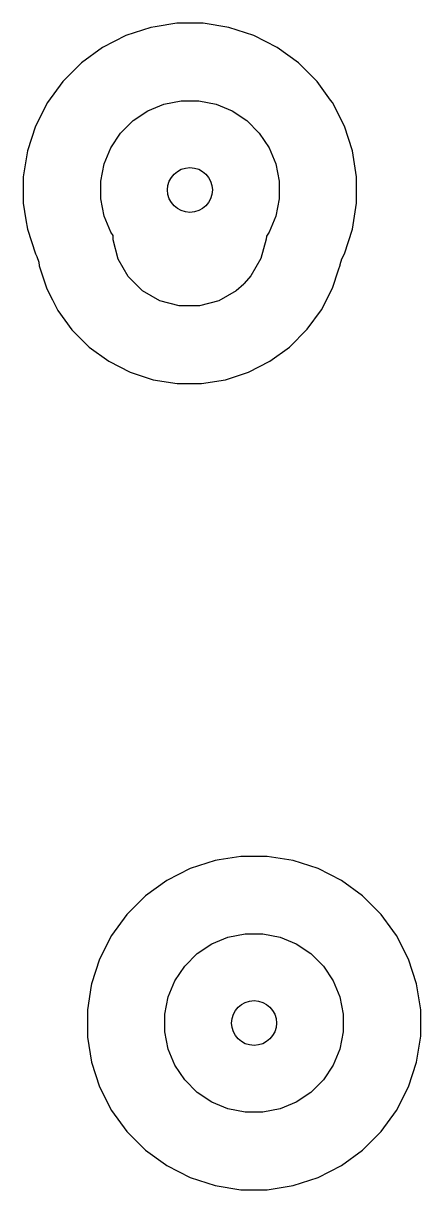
# Model space of a CAD drawing. Extents: x 70.6 to 149.6, y -117.6 to -52.5.
# Drawn here: x 114.79 to 117.89, y -85.04 to -75.94 of the extents above; entities that cross this region are included whole.
import ezdxf

# ---------------------------------------------------------------- set-up
doc = ezdxf.new("R2010")
doc.units = 0
doc.layers.add('BLACK', color=7, linetype='CONTINUOUS')

msp = doc.modelspace()

# ---------------------------------------------------------------- linework, layer by layer
at = {"layer": 'BLACK', "linetype": 'CONTINUOUS'}
for p, q in [((115.788805, -75.972693), (115.594127, -76.035948)), ((115.822503, -75.967355), (115.788805, -75.972693)), ((115.990988, -75.94067), (115.822503, -75.967355)), ((116.195692, -75.94067), (115.990988, -75.94067)), ((116.397874, -75.972693), (116.195692, -75.94067)), ((116.592559, -76.03595), (116.397874, -75.972693)), ((115.594115, -76.035952), (115.411727, -76.128884)), ((115.594127, -76.035948), (115.594115, -76.035952)), ((116.59256, -76.03595), (116.592559, -76.03595)), ((116.592564, -76.035952), (116.59256, -76.03595)), ((116.774952, -76.128884), (116.592564, -76.035952)), ((115.411727, -76.128884), (115.246127, -76.249198)), ((116.940552, -76.249198), (116.774952, -76.128884)), ((115.246119, -76.249205), (115.101375, -76.393949)), ((115.246127, -76.249198), (115.246119, -76.249205)), ((116.94056, -76.249205), (116.940552, -76.249198)), ((117.085304, -76.393949), (116.94056, -76.249205)), ((115.101368, -76.393957), (114.981054, -76.559557)), ((115.101375, -76.393949), (115.101368, -76.393957)), ((117.085311, -76.393957), (117.085304, -76.393949)), ((117.190832, -76.539196), (117.085311, -76.393957)), ((117.205627, -76.55956), (117.190832, -76.539196)), ((114.981054, -76.559557), (114.888122, -76.741945)), ((115.649265, -76.700063), (115.763362, -76.623825)), ((115.763362, -76.623825), (115.890141, -76.571312)), ((115.890141, -76.571312), (116.024728, -76.544541)), ((116.024728, -76.544541), (116.161952, -76.544541)), ((116.161952, -76.544541), (116.296539, -76.571312)), ((116.296539, -76.571312), (116.423318, -76.623825)), ((116.423318, -76.623825), (116.537415, -76.700063)), ((117.29856, -76.741951), (117.205627, -76.55956)), ((115.552233, -76.797095), (115.649265, -76.700063)), ((116.537415, -76.700063), (116.634447, -76.797095)), ((114.888118, -76.741957), (114.824863, -76.936635)), ((114.888122, -76.741945), (114.888118, -76.741957)), ((115.475995, -76.911192), (115.552233, -76.797095)), ((116.634447, -76.797095), (116.710685, -76.911192)), ((117.361817, -76.936636), (117.29856, -76.741951)), ((114.820024, -76.967189), (114.79284, -77.138818)), ((114.824863, -76.936635), (114.820024, -76.967189)), ((115.423482, -77.037971), (115.475995, -76.911192)), ((116.710685, -76.911192), (116.763198, -77.037971)), ((117.39384, -77.138818), (117.361817, -76.936636)), ((115.396711, -77.172558), (115.423482, -77.037971)), ((116.763198, -77.037971), (116.789969, -77.172558)), ((114.79284, -77.138818), (114.79284, -77.343522)), ((115.396711, -77.309782), (115.396711, -77.172558)), ((116.789969, -77.172558), (116.789969, -77.309782)), ((117.39384, -77.343522), (117.39384, -77.138818)), ((114.79284, -77.343522), (114.813695, -77.475192)), ((115.423482, -77.444369), (115.396711, -77.309782)), ((116.789969, -77.309782), (116.763198, -77.444369)), ((117.361817, -77.545704), (117.39384, -77.343522)), ((115.475995, -77.571148), (115.423482, -77.444369)), ((116.763198, -77.444369), (116.710685, -77.571148)), ((114.813695, -77.475192), (114.824863, -77.545704)), ((114.824863, -77.545704), (114.888121, -77.740392)), ((115.493473, -77.597305), (115.475995, -77.571148)), ((115.493473, -77.629486), (115.493473, -77.597305)), ((115.534012, -77.78078), (115.493473, -77.629486)), ((116.688207, -77.624486), (116.647668, -77.77578)), ((116.689638, -77.602646), (116.688207, -77.624486)), ((116.710685, -77.571148), (116.689638, -77.602646)), ((117.29856, -77.740389), (117.361817, -77.545704)), ((114.888121, -77.740392), (114.898773, -77.761298)), ((114.898773, -77.761298), (114.913177, -77.805631)), ((114.913177, -77.805631), (114.917397, -77.832279)), ((115.612328, -77.916427), (115.534012, -77.78078)), ((116.647668, -77.77578), (116.569352, -77.911427)), ((117.265097, -77.822126), (117.279504, -77.777787)), ((117.279504, -77.777787), (117.29856, -77.740389)), ((114.917397, -77.832279), (114.917399, -77.832286)), ((114.917399, -77.832286), (114.9174, -77.832288)), ((114.9174, -77.832288), (114.975793, -78.012002)), ((117.205887, -78.007002), (117.252319, -77.8641)), ((117.252319, -77.8641), (117.264277, -77.827298)), ((117.264277, -77.827298), (117.264278, -77.827293)), ((117.264278, -77.827293), (117.26428, -77.827288)), ((117.26428, -77.827288), (117.265097, -77.822126)), ((115.723083, -78.027182), (115.612328, -77.916427)), ((116.512604, -77.975434), (116.453597, -78.027182)), ((116.517604, -77.970434), (116.512604, -77.975434)), ((116.569352, -77.911427), (116.517604, -77.970434)), ((114.975793, -78.012002), (114.975797, -78.012011)), ((114.975797, -78.012011), (114.975798, -78.012012)), ((114.975798, -78.012012), (115.019993, -78.09875)), ((115.85873, -78.105498), (115.723083, -78.027182)), ((116.453597, -78.027182), (116.31795, -78.105498)), ((117.1201, -78.175369), (117.205887, -78.007002)), ((115.019993, -78.09875), (115.06158, -78.180369)), ((116.010024, -78.146037), (115.85873, -78.105498)), ((116.166656, -78.146037), (116.010024, -78.146037)), ((116.31795, -78.105498), (116.166656, -78.146037)), ((117.00903, -78.328244), (117.1201, -78.175369)), ((115.06158, -78.180369), (115.17265, -78.333244)), ((115.17265, -78.333244), (115.306266, -78.46686)), ((116.870414, -78.46686), (117.00903, -78.328244)), ((115.306266, -78.46686), (115.459141, -78.57793)), ((116.717539, -78.57793), (116.870414, -78.46686)), ((115.459141, -78.57793), (115.627508, -78.663717)), ((116.549172, -78.663717), (116.717539, -78.57793)), ((115.627508, -78.663717), (115.807222, -78.72211)), ((115.807222, -78.72211), (115.993859, -78.75167)), ((116.182821, -78.75167), (116.369458, -78.72211)), ((116.369458, -78.72211), (116.549172, -78.663717)), ((115.993859, -78.75167), (115.993864, -78.75167)), ((115.993864, -78.75167), (116.182816, -78.75167)), ((116.182816, -78.75167), (116.182821, -78.75167)), ((116.490988, -82.44067), (116.322503, -82.467355)), ((116.695692, -82.44067), (116.490988, -82.44067)), ((116.897874, -82.472693), (116.695692, -82.44067)), ((116.094115, -82.535952), (115.911727, -82.628884)), ((116.094127, -82.535948), (116.094115, -82.535952)), ((116.288805, -82.472693), (116.094127, -82.535948)), ((116.322503, -82.467355), (116.288805, -82.472693)), ((117.092559, -82.53595), (116.897874, -82.472693)), ((117.09256, -82.53595), (117.092559, -82.53595)), ((117.092564, -82.535952), (117.09256, -82.53595)), ((117.274952, -82.628884), (117.092564, -82.535952)), ((115.911727, -82.628884), (115.746127, -82.749198)), ((117.440552, -82.749198), (117.274952, -82.628884)), ((115.746119, -82.749205), (115.601375, -82.893949)), ((115.746127, -82.749198), (115.746119, -82.749205)), ((117.44056, -82.749205), (117.440552, -82.749198)), ((117.585304, -82.893949), (117.44056, -82.749205)), ((115.601368, -82.893957), (115.481054, -83.059557)), ((115.601375, -82.893949), (115.601368, -82.893957)), ((117.585311, -82.893957), (117.585304, -82.893949)), ((117.676148, -83.018985), (117.585311, -82.893957)), ((115.481054, -83.059557), (115.388122, -83.241945)), ((116.263362, -83.123825), (116.390141, -83.071312)), ((116.390141, -83.071312), (116.524728, -83.044541)), ((116.524728, -83.044541), (116.661952, -83.044541)), ((116.661952, -83.044541), (116.796539, -83.071312)), ((116.796539, -83.071312), (116.923318, -83.123825)), ((117.705627, -83.05956), (117.676148, -83.018985)), ((117.79856, -83.241951), (117.705627, -83.05956)), ((116.149265, -83.200063), (116.263362, -83.123825)), ((116.923318, -83.123825), (117.037415, -83.200063)), ((115.388118, -83.241957), (115.324863, -83.436635)), ((115.388122, -83.241945), (115.388118, -83.241957)), ((116.052233, -83.297095), (116.149265, -83.200063)), ((117.037415, -83.200063), (117.134447, -83.297095)), ((117.861817, -83.436636), (117.79856, -83.241951)), ((115.975995, -83.411192), (116.052233, -83.297095)), ((117.134447, -83.297095), (117.210685, -83.411192)), ((115.322935, -83.448806), (115.29284, -83.638818)), ((115.324863, -83.436635), (115.322935, -83.448806)), ((115.923482, -83.537971), (115.975995, -83.411192)), ((117.210685, -83.411192), (117.263198, -83.537971)), ((117.89384, -83.638818), (117.861817, -83.436636)), ((115.896711, -83.672558), (115.923482, -83.537971)), ((117.263198, -83.537971), (117.289969, -83.672558)), ((115.29284, -83.638818), (115.29284, -83.843522)), ((115.896711, -83.809782), (115.896711, -83.672558)), ((117.289969, -83.672558), (117.289969, -83.809782)), ((117.89384, -83.843522), (117.89384, -83.638818)), ((115.923482, -83.944369), (115.896711, -83.809782)), ((117.289969, -83.809782), (117.263198, -83.944369)), ((115.29284, -83.843522), (115.294131, -83.85167)), ((115.294131, -83.85167), (115.324863, -84.045704)), ((117.861817, -84.045704), (117.89384, -83.843522)), ((115.975995, -84.071148), (115.923482, -83.944369)), ((117.263198, -83.944369), (117.210685, -84.071148)), ((115.324863, -84.045704), (115.388118, -84.240382)), ((116.052233, -84.185245), (115.975995, -84.071148)), ((117.210685, -84.071148), (117.134447, -84.185245)), ((117.79856, -84.240389), (117.861817, -84.045704)), ((115.388118, -84.240382), (115.388122, -84.240394)), ((115.388122, -84.240394), (115.481054, -84.422782)), ((116.149265, -84.282277), (116.052233, -84.185245)), ((117.134447, -84.185245), (117.037415, -84.282277)), ((117.705627, -84.42278), (117.79856, -84.240389)), ((116.263362, -84.358515), (116.149265, -84.282277)), ((116.390141, -84.411028), (116.263362, -84.358515)), ((116.923318, -84.358515), (116.796539, -84.411028)), ((117.037415, -84.282277), (116.923318, -84.358515)), ((115.481054, -84.422782), (115.601368, -84.588382)), ((116.524728, -84.437799), (116.390141, -84.411028)), ((116.661952, -84.437799), (116.524728, -84.437799)), ((116.796539, -84.411028), (116.661952, -84.437799)), ((117.585306, -84.588389), (117.705627, -84.42278)), ((115.601368, -84.588382), (115.601375, -84.58839)), ((115.601375, -84.58839), (115.746119, -84.733134)), ((117.440559, -84.733136), (117.585306, -84.588389)), ((115.746119, -84.733134), (115.746127, -84.733141)), ((115.746127, -84.733141), (115.901938, -84.846343)), ((117.27495, -84.853457), (117.440559, -84.733136)), ((115.901938, -84.846343), (115.91173, -84.853457)), ((115.91173, -84.853457), (116.094121, -84.94639)), ((117.092559, -84.94639), (117.27495, -84.853457)), ((116.094121, -84.94639), (116.288806, -85.009647)), ((116.897874, -85.009647), (117.092559, -84.94639)), ((116.288806, -85.009647), (116.490988, -85.04167)), ((116.490988, -85.04167), (116.490993, -85.04167)), ((116.490993, -85.04167), (116.695687, -85.04167)), ((116.695687, -85.04167), (116.695692, -85.04167)), ((116.695692, -85.04167), (116.897874, -85.009647))]:
    msp.add_line(p, q, dxfattribs=at)
at = {"layer": 'BLACK'}
for centre in [(116.09334, -77.24117), (116.09334, -77.24117), (116.59334, -83.74117), (116.59334, -83.74117)]:
    msp.add_circle(centre, 0.175, dxfattribs=at)
at = {"layer": 'WHITE'}
for centre in [(116.09334, -77.24117), (116.59334, -83.74117)]:
    msp.add_circle(centre, 0.175, dxfattribs=at)

doc.saveas('drawing.dxf')
